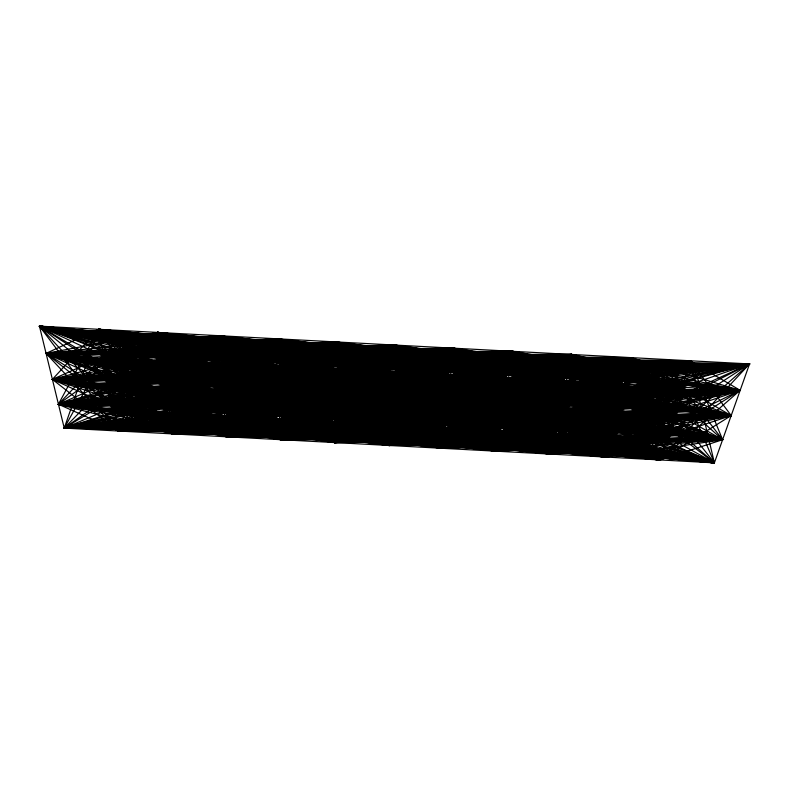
<?xml version="1.0" encoding="UTF-8"?>
<svg xmlns="http://www.w3.org/2000/svg" width="789" height="789" viewBox="0 0 789 789"><rect width="100%" height="100%" fill="white"/><g stroke="black" fill="none" stroke-linecap="round" stroke-linejoin="round"><path stroke-width="1.18" d="M389.076 445.479L394.214 345.02L46.068 353.364L118.35 431.011L722.606 439.729L690.286 360.77L46.068 353.364L113.715 407.223L226.601 436.79L722.606 439.729L682.238 387.241L571.808 354.468L46.068 353.364L172.466 433.901L722.606 439.729L631.042 357.614L46.068 353.364L98.536 329.289L740.161 390.328L660.127 459.957L58.445 404.274L98.536 329.289L682.238 387.241L714.38 462.857L64.244 428.121L39.45 326.143L749.55 363.926L714.38 462.857L58.445 404.274L103.823 356.431L216.758 335.572L740.161 390.328L667.178 436.771L551.669 454.168L58.445 404.274L157.642 332.425L740.161 390.328L605.893 457.058L58.445 404.274L216.758 335.572L682.238 387.241L605.893 457.058L113.715 407.223L39.45 326.143L740.161 390.328L690.286 360.77L103.823 356.431L64.244 428.121L722.606 439.729L571.808 354.468L103.823 356.431L172.466 433.901L667.178 436.771L749.55 363.926L46.068 353.364L226.601 436.79L667.178 436.771L631.042 357.614L103.823 356.431L169.004 410.172L334.901 442.58L722.606 439.729L512.594 351.312L46.068 353.364L280.746 439.69L722.606 439.729L566.433 381.077L335.049 341.874L46.068 353.364L224.303 413.13L443.26 448.369L722.606 439.729L453.399 348.166L46.068 353.364L334.901 442.58L667.178 436.771L624.326 384.164L453.399 348.166L103.823 356.431L226.601 436.79L611.771 433.812L749.55 363.926L103.823 356.431L334.901 442.58L611.771 433.812L682.238 387.241L512.594 351.312L103.823 356.431L279.612 416.079L551.669 454.168L722.606 439.729L394.214 345.02L103.823 356.431L389.076 445.479L722.606 439.729L660.127 459.957L113.715 407.223L157.642 332.425L682.238 387.241L551.669 454.168L113.715 407.223L161.597 359.508L335.049 341.874L740.161 390.328L551.669 454.168L169.004 410.172L39.45 326.143L682.238 387.241L443.26 448.369L58.445 404.274L275.894 338.718L740.161 390.328L497.455 451.269L58.445 404.274L219.391 362.595L453.399 348.166L740.161 390.328L556.373 430.853L334.901 442.58L58.445 404.274L335.049 341.874L682.238 387.241L500.995 427.894L226.601 436.79L58.445 404.274L394.214 345.02L740.161 390.328L443.26 448.369L113.715 407.223L216.758 335.572L624.326 384.164L714.38 462.857L113.715 407.223L335.049 341.874L624.326 384.164L660.127 459.957L731.186 415.576L690.286 360.77L161.597 359.508L64.244 428.121L667.178 436.771L571.808 354.468L161.597 359.508L118.35 431.011L58.445 404.274L453.399 348.166L682.238 387.241L389.076 445.479L58.445 404.274L335.009 368.749L690.286 360.77L714.38 462.857L169.004 410.172L98.536 329.289L52.399 379.381L118.35 431.011L667.178 436.771L453.399 348.166L161.597 359.508L226.601 436.79L556.373 430.853L690.286 360.77L660.127 459.957L169.004 410.172L216.758 335.572L566.433 381.077L660.127 459.957L749.55 363.926L161.597 359.508L224.303 413.13L497.455 451.269L722.606 439.729L335.049 341.874L103.823 356.431L443.26 448.369L667.178 436.771L508.56 377.99L216.758 335.572L46.068 353.364L389.076 445.479L667.178 436.771L394.214 345.02L161.597 359.508L280.746 439.69L667.178 436.771L335.049 341.874L52.399 379.381L172.466 433.901L611.771 433.812L690.286 360.77L219.391 362.595L118.35 431.011L39.45 326.143L624.326 384.164L551.669 454.168L224.303 413.13L98.536 329.289L64.244 428.121L611.771 433.812L571.808 354.468L219.391 362.595L169.004 410.172L389.076 445.479L611.771 433.812L566.433 381.077L275.894 338.718L46.068 353.364L443.26 448.369L611.771 433.812L512.594 351.312L161.597 359.508L389.076 445.479L731.186 415.576L631.042 357.614L161.597 359.508L334.94 419.028L660.127 459.957L631.042 357.614L219.391 362.595L172.466 433.901L58.445 404.274L512.594 351.312L740.161 390.328L389.076 445.479L113.715 407.223L277.186 365.672L571.808 354.468L740.161 390.328L334.901 442.58L113.715 407.223L394.214 345.02L682.238 387.241L334.901 442.58L52.399 379.381L157.642 332.425L624.326 384.164L556.373 430.853L280.746 439.69L58.445 404.274L571.808 354.468L731.186 415.576L605.893 457.058L169.004 410.172L275.894 338.718L682.238 387.241L280.746 439.69L113.715 407.223L453.399 348.166L731.186 415.576L551.669 454.168L52.399 379.381L216.758 335.572L731.186 415.576L497.455 451.269L113.715 407.223L512.594 351.312L731.186 415.576L443.26 448.369L169.004 410.172L394.214 345.02L624.326 384.164L497.455 451.269L169.004 410.172L335.009 368.749L749.55 363.926L605.893 457.058L224.303 413.13L157.642 332.425L46.068 353.364L334.94 419.028L714.38 462.857L631.042 357.614L277.186 365.672L64.244 428.121L157.642 332.425L566.433 381.077L605.893 457.058L722.606 439.729L450.687 374.913L98.536 329.289L118.35 431.011L611.771 433.812L394.214 345.02L52.399 379.381L226.601 436.79L731.186 415.576L394.214 345.02L108.882 382.389L280.746 439.69L611.771 433.812L450.687 374.913L39.45 326.143L172.466 433.901L556.373 430.853L631.042 357.614L740.161 390.328L445.627 424.946L118.35 431.011L157.642 332.425L508.56 377.99L714.38 462.857L224.303 413.13L275.894 338.718L624.326 384.164L389.076 445.479L52.399 379.381L275.894 338.718L731.186 415.576L334.901 442.58L108.882 382.389L275.894 338.718L674.546 412.548L497.455 451.269L52.399 379.381L453.399 348.166L674.546 412.548L443.26 448.369L52.399 379.381L512.594 351.312L674.546 412.548L389.076 445.479L108.882 382.389L335.049 341.874L731.186 415.576L280.746 439.69L52.399 379.381L571.808 354.468L714.38 462.857L279.612 416.079L39.45 326.143L566.433 381.077L497.455 451.269L108.882 382.389L453.399 348.166L617.915 409.53L443.26 448.369L108.882 382.389L512.594 351.312L714.38 462.857L52.399 379.381L631.042 357.614L605.893 457.058L279.612 416.079L157.642 332.425L172.466 433.901L500.995 427.894L749.55 363.926L219.391 362.595L280.746 439.69L674.546 412.548L394.214 345.02L64.244 428.121L216.758 335.572L674.546 412.548L334.901 442.58L165.384 385.397L335.049 341.874L674.546 412.548L226.601 436.79L39.45 326.143L508.56 377.99L605.893 457.058L690.286 360.77L277.186 365.672L172.466 433.901L98.536 329.289L624.326 384.164L445.627 424.946L64.244 428.121L275.894 338.718L617.915 409.53L334.901 442.58L39.45 326.143L731.186 415.576L172.466 433.901L216.758 335.572L617.915 409.53L280.746 439.69L39.45 326.143L674.546 412.548L172.466 433.901L275.894 338.718L722.606 439.729L58.445 404.274L631.042 357.614L551.669 454.168L108.882 382.389L571.808 354.468L660.127 459.957L224.303 413.13L277.186 365.672L749.55 363.926L551.669 454.168L165.384 385.397L453.399 348.166L714.38 462.857L108.882 382.389L631.042 357.614L497.455 451.269L165.384 385.397L512.594 351.312L660.127 459.957L279.612 416.079L219.391 362.595L512.594 351.312L605.893 457.058L52.399 379.381L690.286 360.77L551.669 454.168L46.068 353.364L740.161 390.328L280.746 439.69L98.536 329.289L566.433 381.077L500.995 427.894L118.35 431.011L216.758 335.572L722.606 439.729L52.399 379.381L749.55 363.926L497.455 451.269L46.068 353.364L731.186 415.576L118.35 431.011L275.894 338.718L561.295 406.513L280.746 439.69L157.642 332.425L731.186 415.576L64.244 428.121L335.049 341.874L617.915 409.53L226.601 436.79L98.536 329.289L508.56 377.99L556.373 430.853L118.35 431.011L335.049 341.874L714.38 462.857L165.384 385.397L571.808 354.468L605.893 457.058L108.882 382.389L690.286 360.77L497.455 451.269L221.896 388.415L512.594 351.312L556.373 430.853L64.244 428.121L335.009 368.749L731.186 415.576L334.94 419.028L39.45 326.143L617.915 409.53L172.466 433.901L335.049 341.874L611.771 433.812L52.399 379.381L450.687 374.913L714.38 462.857L221.896 388.415L631.042 357.614L500.995 427.894L64.244 428.121L453.399 348.166L660.127 459.957L52.399 379.381L508.56 377.99L551.669 454.168L103.823 356.431L275.894 338.718L667.178 436.771L497.455 451.269L103.823 356.431L731.186 415.576L279.612 416.079L216.758 335.572L667.178 436.771L52.399 379.381L566.433 381.077L443.26 448.369L165.384 385.397L631.042 357.614L443.26 448.369L39.45 326.143L561.295 406.513L172.466 433.901L394.214 345.02L714.38 462.857L46.068 353.364L674.546 412.548L118.35 431.011L394.214 345.02L660.127 459.957L108.882 382.389L749.55 363.926L443.26 448.369L161.597 359.508L731.186 415.576L224.303 413.13L335.049 341.874L660.127 459.957L165.384 385.397L690.286 360.77L443.26 448.369L98.536 329.289L731.186 415.576L169.004 410.172L453.399 348.166L605.893 457.058L165.384 385.397L749.55 363.926L389.076 445.479L39.45 326.143L722.606 439.729L108.882 382.389L450.687 374.913L660.127 459.957L221.896 388.415L690.286 360.77L389.076 445.479L98.536 329.289L674.546 412.548L64.244 428.121L512.594 351.312L551.669 454.168L278.428 391.433L571.808 354.468L551.669 454.168L161.597 359.508L674.546 412.548L334.94 419.028L98.536 329.289L617.915 409.53L118.35 431.011L335.009 368.749L674.546 412.548L279.612 416.079L335.049 341.874L556.373 430.853L453.399 348.166L118.35 431.011L561.295 406.513L157.642 332.425L226.601 436.79L740.161 390.328L52.399 379.381L445.627 424.946L749.55 363.926L221.896 388.415L605.893 457.058L394.214 345.02L226.601 436.79L216.758 335.572L504.694 403.495L226.601 436.79L275.894 338.718L714.38 462.857L103.823 356.431L674.546 412.548L224.303 413.13L453.399 348.166L551.669 454.168L39.45 326.143L667.178 436.771L108.882 382.389L508.56 377.99L443.26 448.369L219.391 362.595L731.186 415.576L113.715 407.223L392.843 371.826L667.178 436.771L165.384 385.397L508.56 377.99L445.627 424.946L108.882 382.389L566.433 381.077L334.901 442.58L98.536 329.289L561.295 406.513L64.244 428.121L571.808 354.468L497.455 451.269L39.45 326.143L448.103 400.477L64.244 428.121L450.687 374.913L551.669 454.168L98.536 329.289L722.606 439.729L165.384 385.397L566.433 381.077L390.279 421.987L103.823 356.431L617.915 409.53L64.244 428.121L631.042 357.614L389.076 445.479L157.642 332.425L674.546 412.548L169.004 410.172L571.808 354.468L500.995 427.894L52.399 379.381L624.326 384.164L334.901 442.58L157.642 332.425L617.915 409.53L279.612 416.079L335.009 368.749L722.606 439.729L221.896 388.415L508.56 377.99L389.076 445.479L216.758 335.572L280.746 439.69L749.55 363.926L58.445 404.274L731.186 415.576L277.186 365.672L226.601 436.79L682.238 387.241L52.399 379.381L556.373 430.853L392.843 371.826L118.35 431.011L740.161 390.328L108.882 382.389L500.995 427.894L453.399 348.166L172.466 433.901L740.161 390.328L165.384 385.397L500.995 427.894L450.687 374.913L58.445 404.274L674.546 412.548L277.186 365.672L334.901 442.58L749.55 363.926L113.715 407.223L674.546 412.548L219.391 362.595L334.901 442.58L690.286 360.77L58.445 404.274L617.915 409.53L277.186 365.672L334.94 419.028L740.161 390.328L221.896 388.415L500.995 427.894L394.214 345.02L279.612 416.079L561.295 406.513L277.186 365.672L389.076 445.479L571.808 354.468L113.715 407.223L617.915 409.53L219.391 362.595L390.279 421.987L682.238 387.241L108.882 382.389L556.373 430.853L275.894 338.718L280.746 439.69L690.286 360.77L278.428 391.433L660.127 459.957L392.843 371.826L224.303 413.13L617.915 409.53L161.597 359.508L445.627 424.946L690.286 360.77L113.715 407.223L561.295 406.513L219.391 362.595L497.455 451.269L512.594 351.312L118.35 431.011L504.694 403.495L98.536 329.289L390.279 421.987L690.286 360.77L169.004 410.172L617.915 409.53L46.068 353.364L605.893 457.058L335.049 341.874L226.601 436.79L624.326 384.164L108.882 382.389L611.771 433.812L216.758 335.572L334.901 442.58L631.042 357.614L113.715 407.223L504.694 403.495L219.391 362.595L605.893 457.058L392.843 371.826L172.466 433.901L682.238 387.241L165.384 385.397L556.373 430.853L157.642 332.425L443.26 448.369L571.808 354.468L118.35 431.011L682.238 387.241L221.896 388.415L556.373 430.853L277.186 365.672L497.455 451.269L453.399 348.166L226.601 436.79L749.55 363.926L334.97 394.441L714.38 462.857L216.758 335.572L334.94 419.028L624.326 384.164L165.384 385.397L611.771 433.812L335.009 368.749L226.601 436.79L690.286 360.77L64.244 428.121L740.161 390.328L278.428 391.433L556.373 430.853L98.536 329.289L497.455 451.269L450.687 374.913L169.004 410.172L561.295 406.513L161.597 359.508L605.893 457.058L275.894 338.718L334.901 442.58L571.808 354.468L172.466 433.901L624.326 384.164L221.896 388.415L611.771 433.812L157.642 332.425L390.279 421.987L631.042 357.614L169.004 410.172L504.694 403.495L161.597 359.508L660.127 459.957L275.894 338.718L334.94 419.028L749.55 363.926L169.004 410.172L740.161 390.328L334.97 394.441L667.178 436.771L157.642 332.425L497.455 451.269L394.214 345.02L280.746 439.69L566.433 381.077L221.896 388.415L667.178 436.771L98.536 329.289L605.893 457.058L335.009 368.749L280.746 439.69L631.042 357.614L224.303 413.13L561.295 406.513L103.823 356.431L605.893 457.058L216.758 335.572L443.26 448.369L512.594 351.312L224.303 413.13L504.694 403.495L103.823 356.431L660.127 459.957L216.758 335.572L497.455 451.269L392.843 371.826L280.746 439.69L335.049 341.874L551.669 454.168L157.642 332.425L722.606 439.729L278.428 391.433L566.433 381.077L172.466 433.901L512.594 351.312L445.627 424.946L46.068 353.364L561.295 406.513L58.445 404.274L566.433 381.077L279.612 416.079L512.594 351.312L389.076 445.479L275.894 338.718L500.995 427.894L103.823 356.431L448.103 400.477L113.715 407.223L508.56 377.99L280.746 439.69L453.399 348.166L443.26 448.369L275.894 338.718L551.669 454.168L394.214 345.02L334.94 419.028L631.042 357.614L118.35 431.011L624.326 384.164L278.428 391.433L611.771 433.812L98.536 329.289L500.995 427.894L335.009 368.749L389.076 445.479L450.687 374.913L172.466 433.901L749.55 363.926L64.244 428.121L682.238 387.241L278.428 391.433L667.178 436.771L277.186 365.672L445.627 424.946L571.808 354.468L279.612 416.079L682.238 387.241L334.97 394.441L722.606 439.729L219.391 362.595L500.995 427.894L216.758 335.572L445.627 424.946L394.214 345.02L334.901 442.58L512.594 351.312L226.601 436.79L631.042 357.614L172.466 433.901L690.286 360.77L224.303 413.13L740.161 390.328L58.445 404.274L504.694 403.495L46.068 353.364L660.127 459.957L157.642 332.425L445.627 424.946L392.843 371.826L334.94 419.028L508.56 377.99L64.244 428.121L624.326 384.164L58.445 404.274L448.103 400.477L46.068 353.364L556.373 430.853L161.597 359.508L722.606 439.729L46.068 353.364L611.771 433.812L39.45 326.143L445.627 424.946L335.049 341.874L334.901 442.58L450.687 374.913L279.612 416.079L749.55 363.926L118.35 431.011L508.56 377.99L226.601 436.79L450.687 374.913L390.279 421.987L275.894 338.718L497.455 451.269L335.049 341.874L389.076 445.479L453.399 348.166L334.94 419.028L571.808 354.468L226.601 436.79M571.808 354.468L280.746 439.69L512.594 351.312L390.279 421.987L335.009 368.749L714.38 462.857L161.597 359.508L667.178 436.771L46.068 353.364M279.612 416.079L690.286 360.77L118.35 431.011L566.433 381.077L113.715 407.223L740.161 390.328M58.445 404.274L682.238 387.241L224.303 413.13L508.56 377.99M224.303 413.13L624.326 384.164L113.715 407.223L682.238 387.241L169.004 410.172L566.433 381.077M169.004 410.172L624.326 384.164M52.399 379.381L731.186 415.576M722.606 439.729L103.823 356.431L556.373 430.853M219.391 362.595L611.771 433.812L103.823 356.431L667.178 436.771L219.391 362.595L660.127 459.957L277.186 365.672L551.669 454.168L335.009 368.749L443.26 448.369L394.214 345.02M161.597 359.508L611.771 433.812M500.995 427.894L39.45 326.143L714.38 462.857L157.642 332.425L605.893 457.058L39.45 326.143L660.127 459.957L98.536 329.289L714.38 462.857L277.186 365.672M216.758 335.572L551.669 454.168M392.843 371.826L334.901 442.58L453.399 348.166L390.279 421.987L335.049 341.874L443.26 448.369L392.843 371.826"/></g></svg>
